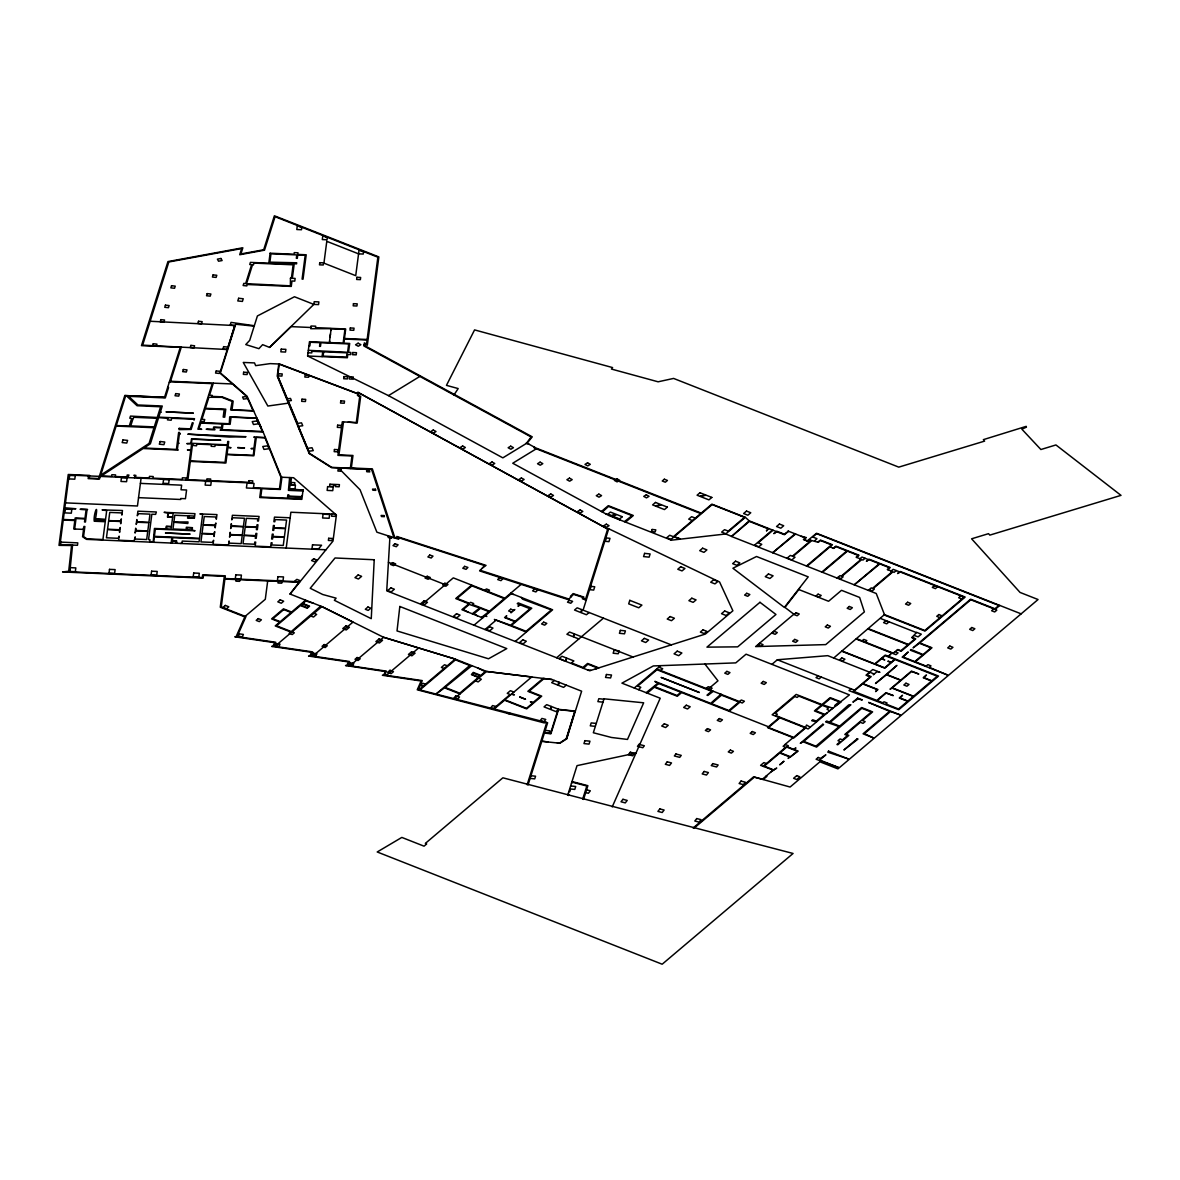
<?xml version="1.0" encoding="UTF-8"?>
<svg xmlns="http://www.w3.org/2000/svg" width="1180" height="1180" viewBox="0 0 1180 1180"><rect width="100%" height="100%" fill="white"/><g stroke="black" fill="none" stroke-linecap="round" stroke-linejoin="round"><path stroke-width="1.5" d="M350.372 468.18L331.728 467.369L309.603 453.4L277.698 376.096L279.218 364.192L357.717 393.781M60.947 542.122L60.637 544.555L77.467 545.293L77.792 542.859L60.372 542.107M67.422 544.776L60.003 544.865L69.104 475.053L247.092 482.782L246.414 487.989L260.913 488.623L259.748 497.532L301.844 499.361L303.068 489.951L289.513 489.317L291.047 477.635L290.074 484.995L295.457 485.231L294.971 489.022L289.587 488.786M72.57 545.013L70.033 569.881M75.476 529.053L74.738 528.478L76.022 518.536L84.916 518.935L84.517 521.988L85.447 522.032L87.025 509.79C91.052 508.713 70.343 509.037 86.096 509.745L84.975 518.389L75.166 517.961L74.901 519.982L63.322 519.48M88.515 475.909L88.161 478.608L99.445 479.095L100.182 476.75L99.253 476.705M83.205 529.392L83.928 526.442L84.871 526.486L83.559 536.576L86.936 538.847L102.926 539.54L105.256 521.707L94.252 521.236C93.176 514.716 98.972 499.7 95.506 518.846L105.566 519.288L106.687 510.645L102.07 509.893L122.469 510.512L121.865 515.1L121.452 512.917L109.755 512.4L108.693 520.572L120.39 521.088L121.378 518.89L120.744 523.743L120.331 521.486L108.634 520.985L107.557 529.215L119.254 529.717L120.257 527.519L119.623 532.387L119.209 530.13L107.513 529.614L106.451 537.785L118.133 538.301L119.121 536.163L118.59 540.219L134.033 540.883L135.258 536.871L134.977 539.024L146.674 539.54L147.736 531.369L136.039 530.852L135.051 533.05L135.685 528.198L136.098 530.454L147.795 530.956L148.872 522.725L137.175 522.224L136.172 524.422L136.806 519.554L137.219 521.811L148.916 522.327L149.978 514.155L138.296 513.639L137.308 515.778L137.898 511.176L156.38 511.987L155.598 514.392L151.851 514.229L148.547 539.614L149.948 539.673L149.698 541.576L153.208 541.723L154.462 528.463L165.923 528.965L166.277 526.265L171.424 526.486L172.619 517.312L167.472 517.091L168.003 513.034L164.094 512.327L194.966 513.669L194.376 518.256L187.561 518.138L187.871 515.793L174.773 515.232L173.903 521.958L188.004 521.958L187.812 523.492L173.858 522.268L172.973 529.009L186.071 529.569L186.381 527.239L192.443 527.681L192.119 530.1L195.098 530.779L155.332 529.053L154.388 536.34L199.523 538.301L202.621 514.539L199.877 513.875L216.958 514.613L216.353 519.215L215.94 517.017L204.243 516.516L203.181 524.672L214.878 525.189L215.866 522.991L215.232 527.844L214.819 525.587L203.122 525.085L202.046 533.316L213.742 533.832L214.731 531.634L214.096 536.487L213.698 534.23L202.001 533.729L200.939 541.9L212.621 542.402L213.609 540.278L213.079 544.319L228.522 544.998L229.053 540.942L229.466 543.139L241.163 543.641L242.225 535.469L230.528 534.968L229.54 537.166L230.174 532.298L230.587 534.555L242.284 535.071L243.345 526.826L231.664 526.324L230.661 528.522L231.295 523.654L231.708 525.911L243.405 526.428L244.467 518.256L232.77 517.755L231.796 519.879L232.386 515.291L259.054 516.442L258.45 521.044L257.52 521L257.8 518.831L246.34 518.345L245.278 526.501L256.739 527.003L257.019 524.775L257.963 524.82L257.329 529.673L256.399 529.643L256.68 527.416L245.219 526.914L244.142 535.145L255.603 535.646L255.898 533.419L256.842 533.463L256.207 538.316L255.264 538.287L255.559 536.059L244.098 535.558L243.036 543.729L254.496 544.216L254.777 542.062L255.706 542.107L255.175 546.148L270.618 546.827L271.149 542.771L272.079 542.815L271.798 544.968L283.259 545.47L284.321 537.298L272.86 536.812L272.565 539.039L271.636 538.995L272.27 534.127L273.2 534.171L272.919 536.399L284.38 536.9L285.457 528.655L273.996 528.168L273.701 530.395L272.757 530.351L273.391 525.484L274.335 525.528L274.04 527.755L285.501 528.256L286.563 520.085L275.102 519.584L274.822 521.752L273.893 521.707L274.483 517.12L290.162 517.799M127.809 477.59L128.959 475.068L127.204 474.994L126.953 477.015L115.375 476.514L115.581 474.891L111.834 474.729L111.628 476.351L101.406 475.909L143.163 448.518L178.224 450.052L177.369 449.462L178.18 443.252L179.109 443.297L178.239 442.721L179.331 434.343L180.348 433.842L179.404 433.798L179.581 432.485L178.637 432.441L176.425 449.433L143.93 448.017L150.376 443.798L158.592 417.691L168.003 418.103L167.442 419.859L171.144 420.242L171.764 418.266L193.402 419.21L194.066 420.095L194.508 418.708L158.769 417.16L160.318 412.204L161.262 412.233L160.495 411.658L162.265 406.023L137.912 404.976L128.65 396.332M134.594 477.885L134.859 475.865L133.871 475.275L135.862 475.363L135.597 477.399L149.255 477.989L149.462 476.366L153.208 476.528L153.002 478.151L182.177 479.419L182.384 477.797L186.13 477.959L185.924 479.582L186.971 479.626L190.762 450.598L187.414 449.904L190.835 450.052L191.632 443.842L186.823 443.636L190.939 443.267L191.499 438.945L220.793 440.214L191.942 439.24L191.411 443.282L227.342 444.845L227.769 441.468L228.714 441.512L227.976 447.191L231.059 447.722L227.917 447.589L227.062 454.212L253.243 455.347L254.113 448.725L250.971 448.592L253.936 448.312L255.323 437.647L253.759 437.043L265.397 437.544L281.401 477.207L293.599 477.738L336.403 515.026L333.011 541.06L290.029 594.042L321.889 606.594L383.574 637.288L455.185 659.104L419.048 689.681M141.084 478.18L137.455 505.999L65.475 502.872M153.607 542.284L154.315 536.885L171.852 537.638L171.144 543.051M172.088 543.08L172.369 540.927L176.1 541.089L175.82 543.243M176.764 543.287L176.617 540.838L172.398 540.661L172.782 537.682L199.45 538.847L199.066 541.812L182.222 541.074L181.971 542.977L180.732 543.464M206.721 480.481L206.928 478.859L210.674 479.021L210.468 480.644M236.118 579.557L235.912 581.179L239.643 581.342L239.865 579.719M267.698 580.929L265.294 599.293L245.13 616.358M281.917 477.236L280.324 489.464L261.842 488.668L260.751 497.031L287.419 498.196L287.861 494.818L288.79 494.863L288.628 496.072L301.254 496.618L302.36 495.452M289.631 477.561L288.436 490.364L302.935 490.998L303.083 489.906L289.513 489.317M278.215 581.386L278.008 583.009L281.755 583.171L281.961 581.548M307.596 355.991L309.47 341.684L329.353 342.554L331.167 328.645L310.694 328.704L311.048 326.005L315.724 326.211L315.532 327.686L345.696 328.999L343.852 343.173L349.693 343.439L348.528 352.348L350.873 352.451L350.593 354.605L347.776 354.487L347.363 357.732L307.596 355.991L388.486 395.625L502.842 457.855L526.295 443.488L531.133 436.969L363.942 345.991L364.355 342.864L366.552 344.058L377.866 257.196L275.058 216.692L264.512 250.175L239.702 254.747L241.649 248.567L168.828 261.975L142.633 345.15L227.268 349.516L234.791 325.562M286.209 548.051L290.885 512.238L335.562 514.2L335.282 516.368L331.55 516.206L331.831 514.038M308.836 375.358L308.6 377.231L304.853 377.069L305.133 374.901L307.936 375.019M322.096 356.626L322.73 351.773L311.977 351.301L311.771 352.923L308.024 352.761M343.498 421.924L338.925 454.861L352.968 455.465L351.375 467.619L350.445 467.575M348.174 422.13L357.186 423.074L360.667 396.436L358.484 395.256L358.632 393.958L278.805 363.72L277.226 376.125L309.175 453.533L331.506 467.634L371.582 469.375L393.958 537.711M357.747 393.471L357.496 395.462L359.694 396.657L356.316 422.484L342.288 421.88L337.923 455.362L351.965 455.967L350.327 468.475L341.108 468.047L340.71 471.174L337.908 471.056L338.114 469.434L340.917 469.551M541.768 741.335L559.866 743.238L566.606 738.931L574.911 711.053M364.089 344.84L364.974 345.327L365.136 344.029L367.334 345.239L378.854 256.916L274.38 215.778L263.686 249.762L240.912 253.951L242.859 247.77L167.944 261.577L141.467 345.651L180.289 347.289L164.536 397.336L124.8 395.551L98.678 478.52L89.178 478.106L89.518 475.407L68.248 474.478L59 545.367L71.567 545.514L68.691 571.223L62.584 571.946L203.152 578.111L203.491 575.412L224.318 576.312L220.277 607.228L244.835 616.889L236.089 636.684L234.791 636.802L274.601 642.658L272.993 646.301L271.68 646.419L311.505 652.289L309.898 655.933L308.585 656.05L348.395 661.906L346.787 665.55L345.534 665.535L385.3 671.523L383.692 675.167L382.379 675.284L421.127 680.993L417.233 689.799L544.231 722.912L546.163 722.381M100.3 476.396L125.552 396.2L165.303 397.925L168.563 387.542L167.649 387.438M181.396 346.802L170.2 382.35L169.286 382.246M213.344 383.131L209.553 395.138L212.326 395.433L212.031 396.392L222.209 396.834L233.153 401.141L232.032 409.755L253.066 410.655L246.664 396.392L219.878 372.954L234.82 325.547L230.189 325.06L231.029 322.391L254.32 325.724M543.655 721.732L418.325 689.504L422.263 680.595L384.709 675.063L386.435 671.14L347.805 665.446L349.546 661.508L310.901 655.829L312.641 651.891L274.011 646.212L275.751 642.274L237.106 636.581L245.912 616.668L221.265 606.948L225.321 575.811L202.636 574.837L202.281 577.536L69.782 571.769L70.21 567.654L75.815 567.89L75.328 571.681L69.709 571.43M564.158 660.712L559.276 658.47L561.931 656.227L566.429 658.012L565.604 660.638L566.99 658.219L573.864 660.933L571.474 662.939L582.891 667.438L587.611 663.44L598.821 667.865L595.295 668.972L597.065 667.821L587.861 664.193L583.525 668.337M558.819 682.217L557.889 685.138L551.665 682.674L554.305 680.432M584.838 599.573L583.407 598.496L583.864 597.08L573.141 593.614L570.397 596.416L571.209 596.682M527.15 784.73L546.738 722.529M559.364 682.438L558.45 685.344L563.598 687.38L566.238 685.138M585.398 599.75L607.892 528.36L719.594 581.991L732.883 610.783L705.404 634.044L589.675 670.771L386.73 590.826L389.872 537.874L391.701 537.962L391.347 536.871M528.035 784.966L547.623 722.765L540.16 720.67L541.9 718.443L545.75 719.446L544.01 721.673M583.082 610.134L608.703 528.802M549.069 733.296L549.821 730.892L545.204 730.405M548.317 742.028L541.856 741.07M557.329 742.972L559.822 742.957L566.194 738.724L574.822 711.319L558.524 709.608L550.927 733.768L544.364 733.075M566.606 738.931L581.637 691.2L551.916 679.503L486.573 671.464L454.993 659.015L383.574 637.288L349.929 665.756M567.683 795.305L577.02 765.643L635.99 753.061M568.568 795.527L568.893 794.479L567.978 794.376M582.669 799.199L586.829 785.998L572.728 782.325L571.518 783.151M583.54 799.435L587.876 785.688L572.02 781.544M612.214 806.913L660.21 698.221L621.934 683.146L653.351 665.933L735.774 662.88L746.07 654.177L849.423 694.887L835.529 705.802L834.762 705.507L839.113 701.82L830.396 698.383L822.726 704.873L832.756 708.162L808.167 728.96L772.133 714.77L796.19 694.415L821.959 704.563L830.145 697.631L841.104 701.938L831.163 709.505M509.141 713.767L507.002 713.207M510.38 713.502L507.135 712.646M290.029 594.042L299.469 581.77L224.967 578.525M453.961 394.976L458.179 388.559L446.468 385.358L474.567 329.899L612.612 367.585L611.402 369.045L658.115 381.804L673.588 378.426L898.762 467.132L984.636 441.099L983.338 439.653L1026.202 426.364L1026.394 427.16L1021.865 429.181L1040.893 449.521L1055.938 444.949L1121 495.364L989.828 535.115L988.515 533.67L971.597 538.803L1020.051 592.434L1038.061 599.529L837.933 768.888L819.923 761.793L790.098 787.031L754.949 777.266M833.714 658.012L884.469 614.603L924.81 630.489L964.208 597.169L900.266 571.976L897.582 573.539L900.281 571.489L965.181 597.05L925.002 631.064L884.071 614.942M269.586 347.407L313.851 304.396L314.205 301.697L318.88 301.903L318.541 304.602L313.851 304.396L294.469 296.755L257.402 315.96L249.718 340.342L245.765 344.575L258.892 348.661L262.624 344.663L269.586 347.407L290.988 326.624L310.842 327.494M822.445 572.3L847.417 551.149L858.229 555.411L856.12 557.211L859.984 558.73M298.57 581.725L299.941 580.575L296.829 579.351L294.72 581.135L295.929 581.607M305.62 600.178L291.608 612.037L283.466 608.836L271.577 618.895L279.704 622.111L275.22 625.916L291.49 632.318M313.172 603.157L305.856 600.93L302.788 603.526L309.573 606.196L307.198 608.216L300.413 605.547L276.518 625.769L291.239 631.566L320.724 606.137M290.708 632.008L289.13 633.35L292.227 634.575L294.336 632.79L292.021 631.875M274.925 646.345L321.889 606.594L352.997 622.081L312.788 656.11M536.295 448.798L512.74 463.239L608.865 515.542L671.391 540.175L725.685 533.98L731.659 536.384L749.182 520.837L784.449 534.732L788.55 531.251L784.272 534.157L776.912 531.251L773.8 533.64L776.883 531.752M421.717 604.602L453.297 577.875L504.834 598.172L521.147 584.365M471.646 585.103L455.731 598.57L468.917 603.762L461.896 609.691L482.694 617.878L481.529 617.42L488.918 611.638L480.467 608.305L473.991 613.792L477.458 615.812M484.818 590.295L486.411 588.938L489.508 590.162L487.93 591.505M386.347 675.314L418.649 647.968M468.224 612.184L463.209 609.544L469.257 604.425L479.7 607.995L472.295 613.777M601.417 511.5L608.305 505.66L633.336 515.513L625.548 522.121M474.021 625.208L485.127 615.812L486.839 616.491L485.659 615.37L510.896 593.997L513.728 594.455M521.28 597.434L522.593 599.175L551.34 609.927L526.088 631.3L511.368 625.489L531.782 608.216L518.226 602.877L517.238 603.703L519.746 604.706L517.976 606.21L520.336 604.927L530.026 608.747L515.218 621.27L505.527 617.465L506.722 615.724L504.553 617.568L514.819 621.609L510.586 625.194L494.391 619.471L526.339 632.052M485.01 629.53L496.116 620.149M419.918 689.902L455.436 659.856L469.773 665.505L435.981 694.091L444.506 687.837L460.008 693.943M620.311 520.056L608.364 514.524L610.989 515.557L616.344 514.392L610.399 512.061L607.818 514.244L605.93 513.949M624.382 521.663L632.038 515.66L608.556 506.412L602.346 512.002M471.853 665.668L445.037 687.394L459.757 693.191L478.416 677.394L471.44 674.65L473.239 672.408L480.806 675.388L485.26 671.597L478.239 668.175M515.232 641.448L552.638 609.795L510.66 593.245M454.212 698.84L486.573 671.464L531.752 676.951L511.781 693.855L514.392 694.873L511.265 694.297L504.775 699.784L526.486 708.325L532.962 702.852L530.351 701.82L533.286 702.321L540.425 696.288L527.844 691.318L543.08 678.426L551.916 679.503M670.52 539.835L712.145 504.598L744.506 517.341L728.252 531.103L724.564 529.658L721.659 532.106L725.921 533.788M589.1 612.509L586.46 614.75L581.312 612.73L582.242 609.809L671.273 644.87M493.063 708.974L510.144 694.519L507.238 693.368L510.409 690.683L513.905 692.055M493.919 709.21L504.583 700.197L526.663 708.9L541.738 696.141L529.142 691.185L544.069 678.544M556.635 657.747L603.423 618.158M740.834 515.896L741.483 515.822M725.685 533.98L745.347 517.341L749.182 520.837M587.596 669.945L590.988 670.343M766.425 530.749L768.947 528.625M557.963 709.903L555.972 711.584L550.824 709.564L551.739 706.643L558.612 709.342M772.428 529.997L754.595 545.086L758.858 546.768L761.764 544.304L758.091 542.859L773.018 530.218M772.708 552.712L795.04 533.803M795.615 534.038L772.841 552.594M801.338 536.28L806.323 537.593L804.082 539.496L807.562 540.868M786.942 558.317L790.379 555.411L792.414 556.208L811.176 540.322L809.539 539.673L807.681 541.251L803.418 539.57L805.409 537.888L787.975 531.015M807.105 541.015L816.545 533.257L1021.143 613.851M634.265 687.999L660.667 665.653M660.608 670.505L662.718 668.721L658.853 667.202M638.587 689.695L640.784 687.291L637.672 686.067L656.98 669.739L711.614 691.259L706.982 695.168L707.764 695.477L713.34 691.288M814.657 540.868L816.973 538.67L812.71 536.989L816.634 533.67L998.9 605.458L994.961 608.792L970.609 599.189L913.099 647.864L919.367 643.262L931.005 647.85L923.07 654.561L911.122 649.531L910.326 650.195L922.672 654.9L914.736 661.611L903.113 657.024L908.231 651.98L902.14 657.127L947.673 675.063L929.265 667.334L930.99 665.874L927.893 664.65L926.167 666.11L915.326 661.832L931.979 647.746L919.766 642.938L970.801 599.75L995.153 609.352L999.77 605.428M817.755 542.092L820.454 540.042L832.431 544.762L807.061 566.238M646.139 692.675L657.894 683.205L654.871 681.362L710.714 703.354L720.892 694.253L722.057 694.71M647.304 693.132L654.31 687.202L677.305 696.259L681.657 692.572L768.46 726.762M806.471 566.017L831.458 544.865L820.454 540.529L818.33 542.328L811.766 540.558L792.99 556.444L795.025 557.24L791.854 559.925L787.208 558.096M833.227 548.184L835.927 546.134L859.011 555.234L856.695 557.432M821.841 572.064L846.827 550.927L835.912 546.62L833.803 548.42L829.923 546.886M706.142 688.442L708.251 686.657L712.13 688.176L710.006 689.976M837.121 578.082L840.027 575.619L841.296 576.12L861.12 559.335L859.851 558.848L861.975 557.049L868.554 559.645M708.074 689.209L717.971 680.831L704.888 664.016M840.19 579.292L843.125 576.843L841.871 576.341L861.695 559.571L862.963 560.072L865.073 558.273M854.261 584.838L879.248 563.701L869.085 559.689L866.386 561.252L869.085 559.202L890.207 567.521L887.891 569.719M771.912 664.355L777.34 659.768L827.785 655.667L869.586 672.187M868.318 590.369L871.224 587.905L872.477 588.407L892.316 571.622L891.048 571.135L893.172 569.335L899.75 571.931M739.462 701.569L741.306 700.005L744.403 701.23L742.294 703.014L739.963 702.1M729.137 711.275L740.229 701.879L656.729 668.986M896.269 570.56L894.145 572.359L892.891 571.858L873.067 588.628L874.321 589.13L872.212 590.915L869.1 589.705M818.138 675.845L816.014 677.63L819.112 678.854L821.236 677.069M862.049 640.843L863.76 639.398L866.858 640.607L865.146 642.068M779.302 717.588L767.487 727.588L793.83 737.972L805.645 727.972M779.877 717.824L768.46 727.485L793.653 737.412L805.07 727.736M891.962 653.13L888.26 656.257L885.265 655.077L874.823 663.912L842.033 650.991M793.063 737.662L785.039 744.447L788.343 745.745L787.149 746.748L793.344 749.197L795.925 747.973L794.125 749.492L798.196 751.1L788.107 758.43L789.243 756.749L779.744 753.017L764.212 766.159L773.711 769.891L776.735 768.062L771.292 771.705M785.246 744.521L783.122 746.306L785.644 747.309L763.239 766.263L773.121 770.157L762.413 779.213M851.075 688.81L848.951 690.61L898.747 709.726L938.543 676.066L888.658 656.404L889.72 655.033M763.814 766.499L760.584 765.378L763.888 762.59L766.41 763.578M693.117 828.006L753.519 776.897L763.283 779.434L766.912 776.366L766.144 776.057M693.988 828.227L754.389 777.119M100.698 475.142L149.064 443.429L154.005 427.721L116.141 426.069M388.486 395.625L419.859 376.42M528.965 444.196L525.956 443.297M534.599 447.264L533.95 447.663L535.366 448.43L700.714 513.551L673.367 536.694L669.694 535.248L666.774 537.711L671.037 539.378M288.613 403.118L267.86 406.038L243.257 362.437L254.511 362.924L255.662 365.653L270.161 363.617L278.775 363.986M330.931 330.4L331.846 328.807L344.944 329.382L343.144 343.144L330.046 342.584L329.559 340.932M330.474 333.911L330.017 337.421M344.457 338.498L367.142 339.486M344.383 339.029L367.069 340.017M308.924 345.873L309.853 345.917L310.325 342.259L320.016 342.687L319.544 346.33L320.473 346.374L320.945 342.731L348.69 343.926L347.599 352.304L308.334 350.327M170.54 381.273L232.46 383.972M170.377 381.804L212.238 383.633L197.886 429.181L201.706 429.343L198.992 428.679L200.762 423.06L222.032 423.974L221.589 427.352L213.639 427.013L213.344 429.299C194.567 428.488 219.362 430.7 214.273 429.343L214.509 427.588L221.516 427.898L221.294 429.653L220.1 430.14L263.125 432.013L265.397 437.544M164.536 397.336L124.8 395.551M253.685 410.965L230.602 409.962L232.18 401.406L221.899 397.35L208.89 397.276L205.423 408.295L225.764 409.18L224.716 417.174L223.197 417.101L224.171 409.652L205.246 408.826L201.972 419.254L204.73 419.549L204.066 421.673L201.293 421.393L200.939 422.514L229.274 423.753L229.702 416.85L256.856 418.03L263.125 432.013M116.319 425.538L129.254 426.098L131.673 418.413L129.815 418.222L130.493 416.098L157.235 417.484L160.598 406.775L137.087 405.743L126.909 396.259M350.401 467.929L372.364 468.888L394.725 537.343L397.395 538.213L396.819 536.472L486.027 565.382L482.473 567.934M350.327 468.475L371.567 469.389M140.405 483.387L181.632 485.172L181.027 489.774L186.573 490.01L185.452 498.712L180.761 498.506L180.643 499.479L138.547 497.65M63.248 520.026L74.827 520.528L73.721 528.979L83.544 529.407L82.585 536.753L86.479 539.363L325.945 549.777M224.893 579.07L299.543 582.315M150.155 321.255L234.805 325.562M254.187 326.167L235.705 324.22L220.38 372.895L247.092 396.288L261.149 427.573M603.895 699.239L598.821 698.693L597.891 701.628L602.98 702.159M575.368 711.112L558.155 709.298L550.544 733.444L544.452 732.81M596.269 723.443L591.195 722.912L590.28 725.833L595.354 726.364M530.941 775.717L535.558 776.204L534.717 778.874L530.1 778.387M570.633 785.939L575.707 786.5L574.778 789.42L570.619 788.992L569.778 791.677L568.863 791.573M480.186 570.294L568.922 599.057M496.013 706.481L492.547 705.581L490.806 707.794L493.594 708.531M586.578 789.818L590.325 790.807L588.392 793.27L585.708 792.577M586.268 600.03L582.374 598.776L582.817 597.36L573.495 594.351L568.332 599.661L479.596 570.899L484.759 565.589L398.117 537.52L398.693 539.26L376.877 532.18L360.062 489.759L340.814 470.289M891.18 571.017L887.301 569.498L889.425 567.698L879.838 563.922L854.394 584.72M745.347 517.341L711.835 504.14L701.23 513.108L536.015 448.031L527.091 443.178L532.269 436.851L364.03 345.298M766.631 530.823L768.165 528.802L749.359 521.398L731.526 536.487L876.238 593.496L884.469 614.603M695.315 518.123L691.628 516.678L688.722 519.141L692.409 520.587M837.918 577.418L841.015 578.628M674.341 536.59L680.137 538.862L673.957 536.929M880.501 618.453L916.388 632.583M914.308 635.533L918.129 636.875L921.3 634.191L916.654 632.362L911.801 637.657L914.898 638.882L908.364 644.428L868.406 628.675M912.199 637.333L915.754 638.882L901.21 651.198L897.39 649.856M868.008 629.014L907.966 644.752L900.886 650.74L897.788 649.516L893.231 653.13L856.577 638.69M895.281 651.64L898.054 652.894L895.944 654.694L856.179 639.029M841.768 651.227L884.823 668.175L895 659.561L937.245 676.199L931.817 680.786L923.881 677.659L926.462 674.99L923.217 677.733L931.551 681.008L913.556 696.244L892.242 687.851L911.565 671.494L918.807 674.031L911.447 671.125L900.871 680.078L886.726 674.503L896.903 665.402L875.501 683.515L886.46 674.724L900.606 680.3L890.03 689.253L891.977 688.073L913.29 696.466L907.863 701.053L899.927 697.926L902.508 695.256L899.278 698L907.597 701.289L898.511 708.974L885.915 704.018L887.109 703.014L883.997 701.79L882.817 702.793L877.197 700.581L886.047 693.088L893.29 695.61L885.929 692.719L876.814 700.433L853.76 691.347L862.61 683.854L877.33 689.651L875.604 691.598L877.979 689.577L862.875 683.633L871.194 676.582L866.681 675.122L869.985 672.335L873.849 673.854L873.318 674.798L877.153 671.553L879.926 672.32L872.758 669.503L866.017 675.196L870.279 676.878L853.361 691.2L854.173 690.034L777.34 659.768M829.584 710.847L827.003 709.18L828.596 707.838L822.209 705.316L815.719 710.788L824.451 714.225L826.811 713.192M816.501 721.909L811.707 720.685L812.755 719.785L816.25 721.157L823.92 714.682L814.421 710.935L821.428 705.006L798.757 696.082L797.179 697.424L794.848 696.51L775.024 713.281L777.34 714.195L775.762 715.537L805.468 727.411L806.545 725.051L810.277 727.175M633.011 657.009L574.616 634.014L573.687 636.935L578.834 638.955M388.426 562.329L445.244 584.69M313.954 613.305L316.668 614.367L313.497 617.052L310.783 615.99M447.25 665.815L444.536 664.738L441.364 667.423L444.078 668.5M478.638 678.176L481.351 679.238L478.18 681.922L475.466 680.86M425.449 684.267L422.927 683.279L420.552 685.285L423.06 686.273M277.698 376.096L287.315 398.87L290.501 398.427L291.386 400.536L288.2 400.979L297.655 423.384L301.519 422.838L302.744 425.729L298.186 426.364L307.479 448.371L312.036 447.736L313.261 450.627L308.703 451.276L309.603 453.4M374.222 559.748L371.257 618.674L334.368 600.296L336.108 598.157L322.715 594.499L310.222 588.274L335.031 557.978L374.222 559.748M399.828 606.476L397.026 630.946L488.505 658.779L506.766 648.602L399.828 606.476M301.195 497.164L300.974 498.786L288.348 498.24L288.569 496.618L301.195 497.164M65.254 509.111L64.767 512.887L71.316 513.182L71.803 509.391L65.254 509.111M69.65 475.422L69.192 478.933L74.797 479.183L75.255 475.673L69.65 475.422M95.433 519.392L95.255 520.734L105.315 521.177L105.492 519.82L95.433 519.392M109.504 569.365L109.003 573.141L114.622 573.377L115.109 569.601L109.504 569.365M121.452 477.679L120.965 481.455L126.57 481.691L127.071 477.915L121.452 477.679M166.247 411.909L193.137 413.089L166.247 411.909M151.601 571.194L151.099 574.97L156.719 575.206L157.206 571.43L151.601 571.194M163.548 479.508L163.061 483.284L168.666 483.535L169.168 479.744L163.548 479.508M165.539 533.021L189.862 534.083L165.539 533.021M179.168 428.37L179.006 429.608L191.131 429.432L193.196 422.897L192.266 422.794L190.364 428.856L179.168 428.37M166.704 526.56L166.395 528.994L171.071 529.186L171.395 526.767L166.704 526.56M168.475 513.049L167.973 516.84L172.664 517.032L173.15 513.256L168.475 513.049M188.062 434.181L229.289 437.057L246.03 436.703L188.062 434.181M190.29 461.439L187.915 479.67L248.095 482.281L247.977 483.18L254.054 483.446L253.494 487.753L279.454 488.889L280.973 477.325L265.013 437.795L256.296 437.411L253.892 455.775L227.003 454.61L225.911 462.988L190.29 461.439M192.576 443.887L190.349 460.893L225.041 462.398L227.268 445.391L215.129 444.86L214.907 446.483L211.176 446.32L211.382 444.698L197.016 444.078L196.47 445.789L192.782 445.406L192.576 443.887M187.251 527.726L186.971 529.879L191.647 530.086L191.942 527.917L187.251 527.726M188.8 515.837L188.564 517.725L193.933 517.961L194.184 516.073L188.8 515.837M193.697 573.023L193.196 576.799L198.815 577.035L199.302 573.259L193.697 573.023M205.644 481.337L205.158 485.113L210.763 485.364L211.264 481.573L205.644 481.337M222.961 424.018L222.224 429.697L262.388 431.438L256.488 418.281L231.073 417.174L230.13 424.328L222.961 424.018M243.641 372.231L243.36 374.385L247.107 374.547L247.387 372.393L243.641 372.231M237.667 447.603L244.467 447.899L237.667 447.603M270.102 253.213L268.878 262.668L293.215 264.261L250.411 262.388L249.747 264.512L251.591 264.704L245.647 283.584L243.803 283.392L243.124 285.516L246.812 285.914L247.254 284.513L291.268 286.416L291.976 281.002L294.779 281.12L295.133 278.421L292.33 278.303L294.218 263.76L296.564 263.863L296.696 262.786L269.881 262.167L270.972 253.789L296.785 254.91L296.342 258.287L297.286 258.332L297.729 254.954L305.207 255.278L302.095 279.114L303.039 279.159L306.21 254.777L297.788 254.408L298.009 252.8L294.263 252.623L294.056 254.246L270.102 253.213M235.794 574.852L235.307 578.628L240.912 578.864L241.413 575.088L235.794 574.852M249.024 480.688L248.744 482.856L252.491 483.018L252.771 480.85L249.024 480.688M281.209 349.147L280.855 351.846L285.531 352.053L285.885 349.354L281.209 349.147M290.457 278.229L290.398 285.84L246.561 283.687L252.505 264.807L253.435 264.91L253.995 263.096L293.142 264.807L291.386 278.259L290.457 278.229M297.301 225.778L296.8 229.525L301.49 229.731L301.77 227.548L297.301 225.778M278.48 373.75L278.2 375.904L281.931 376.066L282.212 373.913L278.48 373.75M277.89 576.681L277.403 580.457L283.008 580.693L283.51 576.917L277.89 576.681M322.804 235.823L322.302 239.57L326.993 239.776L327.273 237.593L322.804 235.823M291.106 482.517L290.826 484.685L294.572 484.847L294.853 482.679L291.106 482.517M301.962 399.209L301.682 401.362L305.428 401.525L305.709 399.371L301.962 399.209M319.765 262.683L319.485 264.836L323.231 264.999L323.512 262.845L319.765 262.683M326.786 241.325L323.94 263.155L355.726 275.678L359.059 250.116L363.529 251.871L363.248 254.054L358.572 253.847L326.786 241.325M323.674 351.802L323.099 356.124L346.492 357.142L347.053 352.82L323.674 351.802M312.508 544.836L312.007 548.626L318.556 548.907L321.565 545.234L312.508 544.836M323.084 514.2L322.582 517.99L329.132 518.271L329.633 514.495L323.084 514.2M327.612 486.632L327.126 490.408L332.731 490.659L333.232 486.883L327.612 486.632M329.928 484.213L329.648 486.367L333.394 486.529L333.601 484.906L335.607 484.995L335.4 486.617L339.147 486.779L339.427 484.626L329.928 484.213M334.456 449.506L334.176 451.66L337.908 451.822L338.203 449.669L334.456 449.506M337.628 425.198L337.347 427.367L341.079 427.529L341.359 425.361L337.628 425.198M340.799 400.89L340.504 403.059L344.25 403.221L344.531 401.053L340.799 400.89M343.955 376.582L343.675 378.75L347.422 378.913L347.702 376.759L343.955 376.582M350.298 327.981L350.018 330.135L353.764 330.297L354.044 328.143L350.298 327.981M353.469 303.673L353.189 305.841L356.921 306.004L357.216 303.835L353.469 303.673M356.906 277.3L356.626 279.468L360.357 279.631L360.652 277.462L356.906 277.3M349.575 376.833L349.295 378.987L353.026 379.163L353.322 376.995L349.575 376.833M352.746 352.525L352.466 354.693L356.198 354.856L356.478 352.687L352.746 352.525M328.66 538.301L328.379 540.455L332.126 540.617L332.406 538.464L328.66 538.301M357.909 392.335L607.154 528.699L357.909 392.335M64.782 508.27L75.653 508.742L64.782 508.27M122.986 439.904L122.159 442.574L126.761 443.061L127.602 440.391L122.986 439.904M153.267 343.749L152.603 345.888L156.291 346.271L156.97 344.147L153.267 343.749M160.864 319.647L160.2 321.771L163.887 322.155L164.566 320.031L160.864 319.647M165.421 305.163L164.758 307.287L168.445 307.685L169.124 305.546L165.421 305.163M171.543 285.737L170.864 287.876L174.566 288.259L175.23 286.12L171.543 285.737M133.06 418.561L130.744 425.892L154.256 426.909L156.97 418.295L133.93 417.292L133.06 418.561M160.156 441.526L159.315 444.182L163.931 444.668L164.758 442.013L160.156 441.526M175.717 393.619L175.038 395.743L178.741 396.126L179.404 394.002L175.717 393.619M183.313 369.502L182.635 371.626L186.322 372.025L187.001 369.886L183.313 369.502M190.894 345.386L190.231 347.525L193.918 347.908L194.597 345.769L190.894 345.386M198.491 321.27L197.827 323.409L201.515 323.792L202.178 321.668L198.491 321.27M207.208 293.614L206.53 295.752L210.217 296.136L210.895 294.012L207.208 293.614M213.093 274.896L212.43 277.034L216.117 277.418L216.796 275.279L213.093 274.896M238.626 298.274L237.8 300.944L242.402 301.431L243.242 298.761L238.626 298.274M223.64 346.655L222.873 349.059L227.032 349.501L227.784 347.097L223.64 346.655M216.235 370.933L215.556 373.057L219.244 373.455L219.923 371.317L216.235 370.933M526.752 784.036L793.063 853.465L662.172 964.222L377.217 851.975L401.834 837.417L424.062 846.178L426.703 843.936L425.346 843.405L502.872 777.812L526.752 784.036M551.193 706.422L550.278 709.342L544.039 706.879L546.679 704.652L551.193 706.422M574.055 633.793L573.141 636.713L566.901 634.265L569.542 632.023L574.055 633.793M581.681 609.588L580.767 612.509L574.527 610.045L577.168 607.818L581.681 609.588M591.047 586.372L590 589.69L593.688 590.089L594.735 586.755L591.047 586.372M606.299 537.947L605.251 541.281L608.939 541.664L609.986 538.331L606.299 537.947M584.897 740.657L583.967 743.577L589.041 744.108L589.971 741.188L584.897 740.657M606.446 674.488L605.517 677.423L610.591 677.954L611.52 675.019L606.446 674.488M614.072 650.283L613.143 653.219L618.217 653.75L619.146 650.814L614.072 650.283M620.341 630.356L619.426 633.291L624.5 633.822L625.415 630.887L620.341 630.356M629.796 600.34L628.689 603.85L638.749 607.803L641.92 605.119L629.796 600.34M644.59 553.376L643.572 556.577L649.118 557.152L650.121 553.951L644.59 553.376M652.112 529.466L651.449 531.59L655.136 531.974L655.8 529.85L652.112 529.466M604.027 698.811L593.334 732.75L611.461 737.471L627.48 739.432L643.661 702.808L604.027 698.811M239.289 633.837L238.257 636.197L242.343 636.802L243.39 634.442L239.289 633.837M276.356 643.616L275.442 645.711L279.07 646.257L279.999 644.147L276.356 643.616M313.261 653.233L312.331 655.343L315.975 655.874L316.889 653.779L313.261 653.233M350.165 662.865L349.236 664.96L352.864 665.49L353.794 663.396L350.165 662.865M799.686 587.773L784.375 607.435L732.898 568.244L756.528 556.503L808.226 576.858L799.686 587.773M798.816 589.543L784.921 607.405L793.86 614.205L755.613 646.581L825.735 644.605L864.38 611.904L859.645 597.449L841.517 590.31L828.567 601.269L798.816 589.543M455.657 695.964L453.917 698.177L457.766 699.179L459.492 696.967L455.657 695.964M630.341 752.206L628.409 754.669L632.687 755.79L634.619 753.312L630.341 752.206M639.014 744.359L637.466 746.335L642.805 747.722L644.354 745.76L639.014 744.359M622.952 799.303L621.019 801.781L625.282 802.887L627.214 800.423L622.952 799.303M667.246 761.823L665.314 764.286L669.576 765.407L671.509 762.944L667.246 761.823M675.904 753.976L674.355 755.952L679.71 757.354L681.244 755.377L675.904 753.976M659.841 808.934L657.909 811.398L662.187 812.504L664.119 810.04L659.841 808.934M704.135 771.44L702.203 773.918L706.481 775.024L708.413 772.561L704.135 771.44M712.808 763.608L711.26 765.584L716.599 766.971L718.148 764.994L712.808 763.608M696.746 818.551L694.814 821.015L699.091 822.136L701.023 819.658L696.746 818.551M741.04 781.072L739.108 783.535L743.385 784.656L745.318 782.178L741.04 781.072M394.828 543.744L392.999 545.632L396.274 546.694L398.102 544.806L394.828 543.744M429.726 555.057L427.898 556.945L431.172 558.007L433.001 556.119L429.726 555.057M464.64 566.371L462.796 568.259L466.071 569.321L467.914 567.433L464.64 566.371M499.538 577.684L497.695 579.572L500.969 580.634L502.813 578.746L499.538 577.684M534.437 588.982L532.608 590.885L535.882 591.932L537.711 590.044L534.437 588.982M569.335 600.296L567.506 602.183L570.781 603.246L572.61 601.358L569.335 600.296M225.306 605.428L222.931 607.449L226.413 608.821L228.802 606.8L225.306 605.428M313.688 558.774L311.564 560.559L314.662 561.783L316.786 559.999L313.688 558.774M258.302 618.6L256.193 620.385L259.29 621.609L261.399 619.81L258.302 618.6M280.191 599.838L277.802 601.844L281.297 603.231L283.672 601.21L280.191 599.838M283.716 609.588L272.875 618.763L280.235 621.654L291.077 612.494L283.716 609.588M302.537 603.747L300.944 605.089L307.331 607.611L308.924 606.269L302.537 603.747M358.13 574.97L354.959 577.654L358.44 579.026L361.611 576.341L358.13 574.97M392.571 562.639L390.462 564.424L393.56 565.648L395.669 563.863L392.571 562.639M345.932 625.902L342.761 628.586L346.242 629.958L349.413 627.273L345.932 625.902M367.939 607.022L365.298 609.264L368.204 610.414L370.844 608.172L367.939 607.022M390.875 587.861L387.689 590.546L391.185 591.918L394.356 589.233L390.875 587.861M324.175 644.546L322.066 646.33L325.164 647.554L327.273 645.755L324.175 644.546M427.19 576.268L425.08 578.067L428.178 579.277L430.287 577.492L427.19 576.268M357.112 657.511L355.003 659.31L358.101 660.52L360.21 658.735L357.112 657.511M379.06 638.941L375.889 641.625L379.37 643.012L382.541 640.327L379.06 638.941M424.003 600.915L420.832 603.6L424.313 604.971L427.485 602.287L424.003 600.915M444.89 583.245L442.766 585.029L445.863 586.254L447.987 584.469L444.89 583.245M471.897 585.855L457.044 598.422L469.434 603.304L470.599 602.316L473.696 603.541L472.546 604.529L489.449 611.196L504.303 598.614L471.897 585.855M411.599 651.773L408.428 654.457L411.923 655.829L415.095 653.145L411.599 651.773M456.542 613.733L453.371 616.417L456.867 617.789L460.038 615.105L456.542 613.733M389.99 670.299L387.615 672.32L391.096 673.692L393.471 671.671L389.99 670.299M489.479 626.713L486.308 629.397L489.803 630.769L492.975 628.085L489.479 626.713M510.763 609.19L508.639 610.975L511.161 611.977L511.014 612.818L514.849 609.573L513.271 610.178L510.763 609.19M664.355 479.213L662.246 480.998L665.343 482.222L667.452 480.437L664.355 479.213M622.258 516.722L619.618 518.964L611.594 515.808L616.963 514.642L622.258 516.722M655.505 502.444L652.599 504.907L655.18 505.925L661.066 504.642L655.505 502.444M667.364 507.12L664.458 509.583L655.8 506.161L661.685 504.878L667.364 507.12M473.682 673.234L472.103 674.577L478.682 677.173L480.275 675.83L473.682 673.234M522.814 639.84L519.643 642.525L523.124 643.897L526.295 641.212L522.814 639.84M543.7 622.17L541.576 623.955L544.673 625.179L546.797 623.379L543.7 622.17M699.976 492.753L697.07 495.217L699.637 496.22L705.537 494.936L699.976 492.753M711.835 497.429L708.929 499.877L700.256 496.47L706.142 495.187L711.835 497.429M519.82 697.011L525.454 699.239L519.82 697.011M680.683 566.784L677.777 569.247L682.04 570.928L684.946 568.465L680.683 566.784M702.631 548.213L699.711 550.677L703.973 552.358L706.894 549.895L702.631 548.213M746.512 511.088L743.606 513.536L747.869 515.218L750.775 512.754L746.512 511.088M644.354 638.38L641.448 640.828L645.711 642.51L648.617 640.047L644.354 638.38M670.137 616.565L667.216 619.028L671.479 620.695L674.4 618.246L670.137 616.565M691.804 598.216L688.899 600.679L693.162 602.361L696.067 599.897L691.804 598.216M713.62 579.764L710.714 582.227L714.977 583.894L717.883 581.445L713.62 579.764M735.568 561.193L732.647 563.657L736.91 565.338L739.831 562.875L735.568 561.193M779.449 524.053L776.543 526.516L780.806 528.198L783.712 525.734L779.449 524.053M677.231 651.154L674.06 653.838L678.707 655.682L681.878 652.997L677.231 651.154M724.682 611.004L721.511 613.689L726.157 615.518L729.328 612.833L724.682 611.004M768.431 573.981L765.26 576.666L769.921 578.495L773.092 575.811L768.431 573.981M703 629.84L700.36 632.067L704.224 633.601L706.864 631.359L703 629.84M746.734 593.304L744.624 595.089L747.722 596.313L749.846 594.514L746.734 593.304M661.316 677.512L699.283 692.468L661.316 677.512M658.661 683.515L654.841 686.76L677.054 695.507L680.889 692.277L658.661 683.515M759.964 602.302L706.953 647.142L737.692 646.847L775.953 614.47L759.964 602.302M664.37 723.797L661.729 726.025L665.594 727.558L668.234 725.317L664.37 723.797M686.303 705.227L683.663 707.454L687.542 708.988L690.182 706.746L686.303 705.227M726.88 671.376L724.771 673.161L727.868 674.385L729.977 672.6L726.88 671.376M759.92 643.41L757.811 645.195L760.908 646.419L763.032 644.634L759.92 643.41M774.198 631.33L772.089 633.114L775.186 634.339L777.296 632.554L774.198 631.33M796.146 612.759L794.022 614.544L797.134 615.768L799.244 613.984L796.146 612.759M818.094 594.189L815.97 595.974L819.067 597.198L821.192 595.413L818.094 594.189M721.526 695.168L711.481 703.663L728.886 710.522L738.931 702.012L721.526 695.168M794.745 639.413L792.621 641.212L795.718 642.422L797.842 640.637L794.745 639.413M827.342 625.046L825.218 626.831L828.316 628.055L830.44 626.27L827.342 625.046M849.275 606.476L847.166 608.26L850.264 609.485L852.373 607.7L849.275 606.476M707.469 728.635L705.36 730.435L708.457 731.644L710.567 729.86L707.469 728.635M719.372 718.576L717.248 720.361L720.346 721.585L722.47 719.8L719.372 718.576M763.254 681.435L761.144 683.22L764.242 684.444L766.351 682.659L763.254 681.435M730.361 750.111L728.252 751.911L731.349 753.12L733.459 751.336L730.361 750.111M752.309 731.541L750.185 733.341L753.283 734.565L755.407 732.765L752.309 731.541M841.812 657.968L839.703 659.753L842.8 660.977L844.924 659.178L841.812 657.968M885.708 620.827L883.584 622.612L886.682 623.837L888.806 622.052L885.708 620.827M907.641 602.257L905.532 604.042L908.63 605.266L910.739 603.481L907.641 602.257M934.427 585.59L932.318 587.389L935.415 588.614L937.525 586.814L934.427 585.59M881.548 658.691L875.206 664.06L884.705 667.806L891.048 662.437L887.847 661.169L891.313 662.216L894.617 659.413L885.118 655.682L881.814 658.47L884.749 659.959L881.548 658.691M938.838 614.544L936.728 616.329L939.826 617.553L941.935 615.768L938.838 614.544M960.786 595.974L958.662 597.759L961.759 598.983L963.883 597.198L960.786 595.974M786.75 747.088L780.142 752.678L790.6 756.793L797.223 751.203L786.75 747.088M822.829 724.255L800.306 743.312L803.197 741.822L816.56 747.088L861.828 708.295L871.327 712.042L844.806 734.476L847.52 735.553L842.446 739.845L840.116 738.931L838.007 740.716L840.322 741.63L836.944 744.492L837.726 744.801L848.818 735.406L846.104 734.344L860.338 722.308L863.052 723.37L865.161 721.585L862.447 720.508L872.625 711.894L861.577 707.543L839.644 726.113L830.145 722.381L850.898 704.814L848.656 704.917L829.378 722.072L826.664 721.01L825.602 721.895L839.113 726.57L815.926 746.188L803.727 741.379L823.596 724.55L822.829 724.255M857.654 698.132L852.904 702.159L857.904 698.885L862.315 699.961L857.654 698.132M783.815 761.336L779.862 764.699L783.815 761.336M868.701 702.484L889.587 711.363L863.067 733.798L873.436 737.884L864.365 733.665L890.487 711.555L900.473 715.006L868.701 702.484M796.765 775.614L793.594 778.298L796.692 779.523L799.863 776.838L796.765 775.614M818.227 757.471L816.103 759.256L838.479 767.457L819.687 760.053L825.852 754.846L820.528 758.386L818.227 757.471M905.945 683.22L903.836 685.005L906.933 686.229L909.043 684.444L905.945 683.22M949.826 646.08L947.717 647.879L950.815 649.103L952.938 647.304L949.826 646.08M971.774 627.524L969.665 629.309L972.763 630.533L974.872 628.734L971.774 627.524M993.722 608.954L991.598 610.739L994.696 611.963L996.82 610.163L993.722 608.954M828.522 751.144L827.844 752.191L848.479 759.006L828.522 751.144M857.255 738.724L843.921 749.993L858.022 739.034L857.255 738.724M358.13 343.203L355.549 344.781L358.278 346.256L360.859 344.678L358.13 343.203M433.252 430.022L430.685 431.6L433.414 433.09L435.995 431.511L433.252 430.022M462.634 446.011L460.067 447.589L462.796 449.079L465.363 447.5L462.634 446.011M510.719 446.173L508.138 447.751L510.866 449.241L513.448 447.663L510.719 446.173M492.016 461.985L489.449 463.563L492.178 465.053L494.759 463.475L492.016 461.985M540.086 462.162L537.52 463.74L540.248 465.215L542.815 463.637L540.086 462.162M521.383 477.989L518.817 479.552L521.545 481.042L524.126 479.464L521.383 477.989M587.566 462.825L584.985 464.404L587.714 465.894L590.295 464.315L587.566 462.825M569.468 478.136L566.887 479.714L569.63 481.204L572.197 479.626L569.468 478.136M550.765 493.963L548.199 495.541L550.927 497.031L553.494 495.452L550.765 493.963M616.933 478.815L614.367 480.393L617.096 481.882L619.662 480.304L616.933 478.815M598.85 494.125L596.269 495.703L598.998 497.193L601.579 495.615L598.85 494.125M580.103 509.937L577.536 511.515L580.265 512.99L582.832 511.412L580.103 509.937M646.316 494.803L643.734 496.382L646.478 497.872L649.044 496.293L646.316 494.803M606.314 524.186L603.732 525.764L606.461 527.254L609.042 525.675L606.314 524.186M220.984 258.479L217.4 259.143L218.536 261.208L222.12 260.544L220.984 258.479M246.237 396.51L242.593 397.011L243.478 399.12L247.121 398.604L246.237 396.51M257.255 420.906L252.24 421.614L253.464 424.505L258.479 423.812L257.255 420.906M267.772 445.804L262.757 446.512L263.981 449.418L268.996 448.71L267.772 445.804M369.399 470.791L366.493 470.673L366.862 471.764L369.768 471.897L369.399 470.791M375.432 489.243L372.526 489.11L372.88 490.216L375.786 490.349L375.432 489.243M384.031 515.572L381.125 515.439L381.479 516.545L384.385 516.678L384.031 515.572M390.904 536.635L387.999 536.502L388.368 537.608L391.273 537.741L390.904 536.635"/></g></svg>
